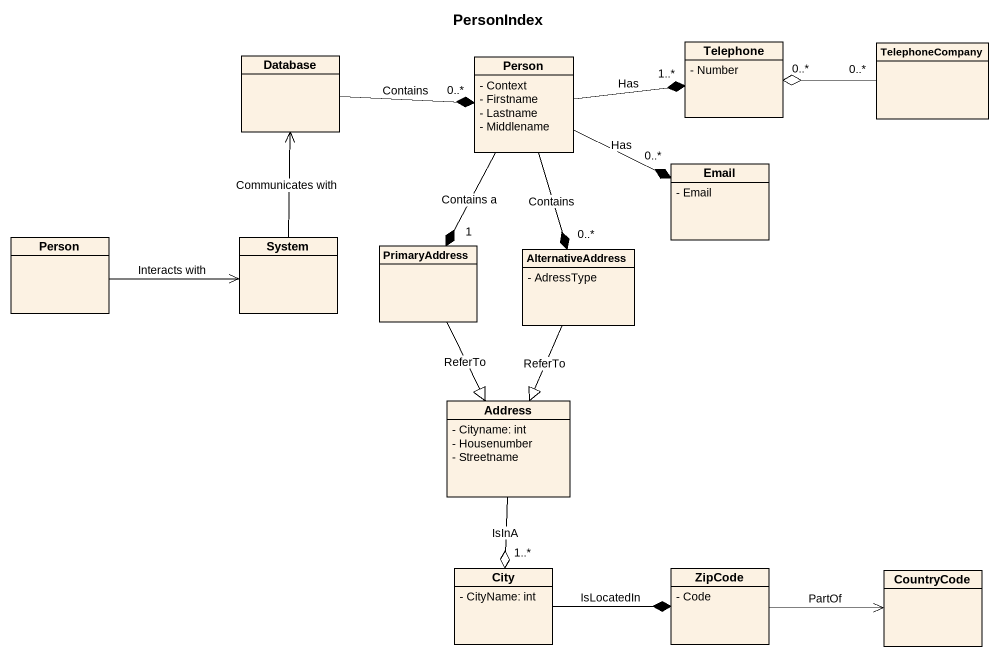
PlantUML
@startuml
title PersonIndex
hide circle
hide empty members
skinparam classAttributeIconSize 0
class "Database" as Database_
class "Person" as Person_ {
  - Context
  - Firstname
  - Lastname
  - Middlename
}
class Telephone {
  - Number
}
class TelephoneCompany
class Email {
  - Email
}
class "Person" as Person__2
class System
class PrimaryAddress
class AlternativeAddress {
  - AdressType
}
class Address {
  - Cityname: int
  - Housenumber
  - Streetname
}
class City {
  - CityName: int
}
class ZipCode {
  - Code
}
class CountryCode
Database_ -right-* "0..*" Person_ : Contains
Person_ -right-* "1..*" Telephone : Has
Person_ -right-* "0..*" Email : Has
Person_ --* "1" PrimaryAddress : Contains a
Person_ --* "0..*" AlternativeAddress : Contains
TelephoneCompany "0..*" -left-o "0..*" Telephone
Person__2 -right-> System : Interacts with
System -up-> Database_ : Communicates with
PrimaryAddress --|> Address : ReferTo
AlternativeAddress --|> Address : ReferTo
Address --o "1..*" City : IsInA
City -right-* ZipCode : IsLocatedIn
ZipCode -right-> CountryCode : PartOf
@enduml
